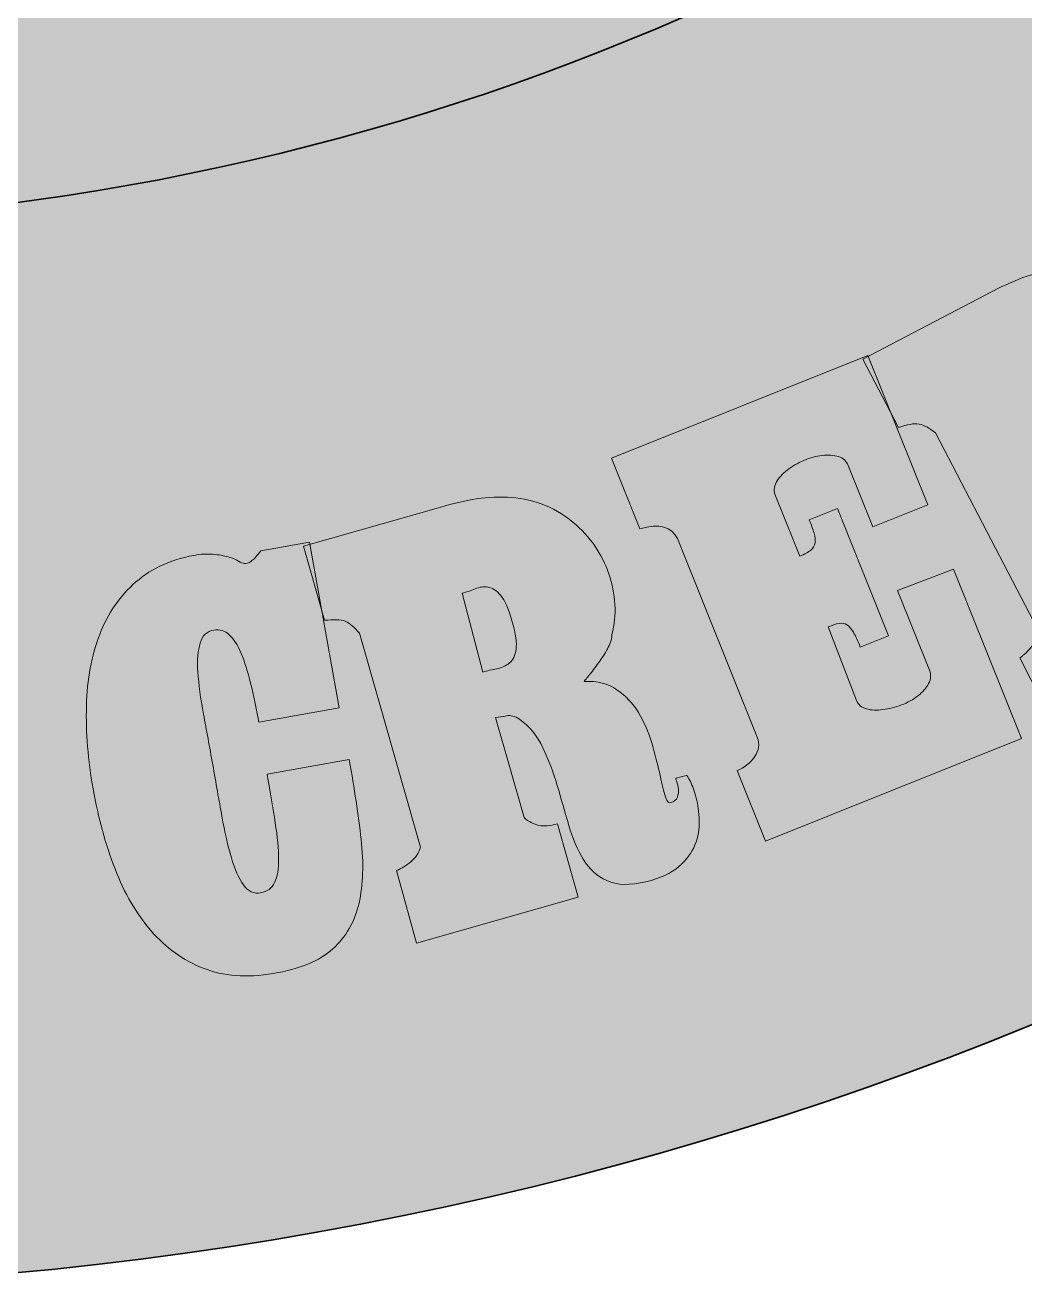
# Model space of a CAD drawing. Header units: millimetres. Extents: x 74.9 to 135, y -178.4 to -118.3.
# Drawn here: x 107.79 to 116.25, y -178.35 to -167.66 of the extents above; entities that cross this region are included whole.
import ezdxf

# ---------------------------------------------------------------- set-up
doc = ezdxf.new("R2010")
doc.units = ezdxf.units.MM
doc.header["$MEASUREMENT"] = 0
doc.layers.add('Layer 1', color=7, linetype='Continuous', lineweight=0)

# ---------------------------------------------------------------- blocks, each defined once
blk = doc.blocks.new('Block_2')
at = {"layer": 'Layer 1'}
h = blk.add_hatch(color=250, dxfattribs=at)
h.dxf.hatch_style = 2
edge = h.paths.add_edge_path()
edge.add_spline(control_points=[(116.74, -170.753), (116.688, -170.655), (116.641, -170.589), (116.599, -170.555), (116.557, -170.522), (116.517, -170.506), (116.48, -170.508), (116.443, -170.509), (116.408, -170.522), (116.375, -170.545), (116.342, -170.568), (116.309, -170.587), (116.275, -170.601), (116.275, -170.601), (116.581, -171.221), (116.581, -171.221), (116.615, -171.203), (116.652, -171.186), (116.692, -171.17), (116.732, -171.154), (116.763, -171.131), (116.787, -171.101), (116.811, -171.071), (116.821, -171.029), (116.818, -170.975), (116.815, -170.921), (116.788, -170.847), (116.74, -170.753)], knot_values=[0, 0, 0, 0, 1, 1, 1, 2, 2, 2, 3, 3, 3, 4, 4, 4, 5, 5, 5, 6, 6, 6, 7, 7, 7, 8, 8, 8, 9, 9, 9, 9], degree=3, periodic=0)
edge = h.paths.add_edge_path()
edge.add_spline(control_points=[(115.915, -169.944), (116.008, -169.893), (116.102, -169.849), (116.198, -169.81), (116.293, -169.772), (116.389, -169.746), (116.486, -169.73), (116.583, -169.715), (116.68, -169.714), (116.777, -169.727), (116.875, -169.74), (116.974, -169.773), (117.074, -169.826), (117.155, -169.869), (117.227, -169.921), (117.292, -169.984), (117.357, -170.046), (117.412, -170.116), (117.458, -170.193), (117.504, -170.269), (117.538, -170.35), (117.56, -170.435), (117.583, -170.519), (117.591, -170.604), (117.585, -170.689), (117.572, -170.736), (117.558, -170.794), (117.544, -170.861), (117.529, -170.929), (117.497, -171.002), (117.446, -171.081), (117.395, -171.159), (117.318, -171.241), (117.214, -171.327), (117.109, -171.412), (116.96, -171.495), (116.765, -171.576), (116.765, -171.576), (117.173, -172.357), (117.173, -172.357), (117.218, -172.382), (117.263, -172.396), (117.307, -172.396), (117.351, -172.397), (117.402, -172.382), (117.459, -172.352), (117.459, -172.352), (117.757, -172.923), (117.757, -172.923), (117.757, -172.923), (116.494, -173.581), (116.494, -173.581), (116.494, -173.581), (116.207, -173.014), (116.207, -173.014), (116.243, -172.988), (116.278, -172.956), (116.309, -172.916), (116.341, -172.877), (116.359, -172.83), (116.364, -172.778), (116.364, -172.778), (115.494, -171.109), (115.494, -171.109), (115.466, -171.089), (115.441, -171.073), (115.42, -171.06), (115.399, -171.048), (115.377, -171.04), (115.355, -171.035), (115.332, -171.031), (115.307, -171.032), (115.279, -171.038), (115.252, -171.043), (115.219, -171.052), (115.181, -171.063), (115.181, -171.063), (114.879, -170.485), (114.879, -170.485), (114.879, -170.485), (115.915, -169.944), (115.915, -169.944)], knot_values=[0, 0, 0, 0, 1, 1, 1, 2, 2, 2, 3, 3, 3, 4, 4, 4, 5, 5, 5, 6, 6, 6, 7, 7, 7, 8, 8, 8, 9, 9, 9, 10, 10, 10, 11, 11, 11, 12, 12, 12, 13, 13, 13, 14, 14, 14, 15, 15, 15, 16, 16, 16, 17, 17, 17, 18, 18, 18, 19, 19, 19, 20, 20, 20, 21, 21, 21, 22, 22, 22, 23, 23, 23, 24, 24, 24, 25, 25, 25, 26, 26, 26, 27, 27, 27, 27], degree=3, periodic=0)
h = blk.add_hatch(color=250, dxfattribs=at)
h.dxf.hatch_style = 2
edge = h.paths.add_edge_path()
edge.add_spline(control_points=[(114.922, -170.455), (114.922, -170.455), (115.429, -171.719), (115.429, -171.719), (115.429, -171.719), (114.965, -171.905), (114.965, -171.905), (114.965, -171.905), (114.756, -171.387), (114.756, -171.387), (114.741, -171.348), (114.713, -171.323), (114.674, -171.311), (114.634, -171.299), (114.588, -171.296), (114.536, -171.301), (114.484, -171.307), (114.432, -171.321), (114.379, -171.343), (114.327, -171.366), (114.28, -171.393), (114.239, -171.425), (114.197, -171.457), (114.166, -171.492), (114.146, -171.529), (114.126, -171.566), (114.124, -171.604), (114.14, -171.642), (114.14, -171.642), (114.345, -172.154), (114.345, -172.154), (114.388, -172.136), (114.42, -172.119), (114.439, -172.101), (114.459, -172.084), (114.471, -172.064), (114.475, -172.041), (114.48, -172.018), (114.477, -171.99), (114.467, -171.958), (114.457, -171.926), (114.443, -171.888), (114.426, -171.845), (114.426, -171.845), (114.664, -171.75), (114.664, -171.75), (114.664, -171.75), (115.096, -172.827), (115.096, -172.827), (115.096, -172.827), (114.858, -172.922), (114.858, -172.922), (114.837, -172.869), (114.818, -172.828), (114.8, -172.797), (114.782, -172.767), (114.764, -172.745), (114.745, -172.733), (114.726, -172.721), (114.704, -172.718), (114.678, -172.723), (114.652, -172.727), (114.621, -172.737), (114.585, -172.751), (114.585, -172.751), (114.826, -173.374), (114.826, -173.374), (114.841, -173.41), (114.868, -173.434), (114.909, -173.445), (114.95, -173.457), (114.997, -173.459), (115.048, -173.452), (115.1, -173.445), (115.152, -173.432), (115.206, -173.412), (115.259, -173.392), (115.306, -173.366), (115.346, -173.335), (115.386, -173.303), (115.416, -173.269), (115.436, -173.231), (115.456, -173.194), (115.459, -173.157), (115.443, -173.118), (115.443, -173.118), (115.173, -172.444), (115.173, -172.444), (115.173, -172.444), (115.647, -172.262), (115.647, -172.262), (115.647, -172.262), (116.223, -173.696), (116.223, -173.696), (116.223, -173.696), (114.055, -174.566), (114.055, -174.566), (114.055, -174.566), (113.815, -173.968), (113.815, -173.968), (113.877, -173.943), (113.927, -173.904), (113.964, -173.85), (114.001, -173.796), (114.008, -173.742), (113.986, -173.686), (113.986, -173.686), (113.311, -172.005), (113.311, -172.005), (113.261, -171.902), (113.156, -171.874), (112.994, -171.923), (112.994, -171.923), (112.754, -171.325), (112.754, -171.325), (112.754, -171.325), (114.922, -170.455), (114.922, -170.455)], knot_values=[0, 0, 0, 0, 1, 1, 1, 2, 2, 2, 3, 3, 3, 4, 4, 4, 5, 5, 5, 6, 6, 6, 7, 7, 7, 8, 8, 8, 9, 9, 9, 10, 10, 10, 11, 11, 11, 12, 12, 12, 13, 13, 13, 14, 14, 14, 15, 15, 15, 16, 16, 16, 17, 17, 17, 18, 18, 18, 19, 19, 19, 20, 20, 20, 21, 21, 21, 22, 22, 22, 23, 23, 23, 24, 24, 24, 25, 25, 25, 26, 26, 26, 27, 27, 27, 28, 28, 28, 29, 29, 29, 30, 30, 30, 31, 31, 31, 32, 32, 32, 33, 33, 33, 34, 34, 34, 35, 35, 35, 36, 36, 36, 37, 37, 37, 38, 38, 38, 39, 39, 39, 39], degree=3, periodic=0)
h = blk.add_hatch(color=250, dxfattribs=at)
h.dxf.hatch_style = 2
edge = h.paths.add_edge_path()
edge.add_spline(control_points=[(111.914, -172.708), (111.883, -172.601), (111.851, -172.527), (111.816, -172.485), (111.782, -172.444), (111.746, -172.421), (111.709, -172.415), (111.673, -172.409), (111.636, -172.414), (111.599, -172.43), (111.562, -172.446), (111.525, -172.458), (111.49, -172.465), (111.49, -172.465), (111.664, -173.134), (111.664, -173.134), (111.701, -173.123), (111.741, -173.114), (111.783, -173.106), (111.825, -173.098), (111.861, -173.082), (111.89, -173.057), (111.919, -173.033), (111.938, -172.994), (111.946, -172.941), (111.953, -172.888), (111.943, -172.81), (111.914, -172.708)], knot_values=[0, 0, 0, 0, 1, 1, 1, 2, 2, 2, 3, 3, 3, 4, 4, 4, 5, 5, 5, 6, 6, 6, 7, 7, 7, 8, 8, 8, 9, 9, 9, 9], degree=3, periodic=0)
edge = h.paths.add_edge_path()
edge.add_spline(control_points=[(111.27, -171.749), (111.371, -171.718), (111.472, -171.693), (111.574, -171.675), (111.675, -171.657), (111.774, -171.65), (111.872, -171.655), (111.97, -171.659), (112.066, -171.678), (112.159, -171.71), (112.251, -171.743), (112.341, -171.795), (112.429, -171.867), (112.499, -171.925), (112.56, -171.991), (112.611, -172.066), (112.661, -172.14), (112.702, -172.22), (112.731, -172.304), (112.76, -172.388), (112.777, -172.474), (112.782, -172.562), (112.787, -172.649), (112.778, -172.734), (112.755, -172.816), (112.759, -172.839), (112.752, -172.87), (112.733, -172.908), (112.715, -172.947), (112.692, -172.987), (112.664, -173.027), (112.636, -173.067), (112.609, -173.105), (112.581, -173.139), (112.553, -173.174), (112.533, -173.199), (112.521, -173.213), (112.633, -173.208), (112.726, -173.231), (112.799, -173.283), (112.873, -173.335), (112.934, -173.399), (112.982, -173.477), (113.029, -173.555), (113.066, -173.64), (113.093, -173.732), (113.118, -173.821), (113.14, -173.905), (113.158, -173.982), (113.176, -174.059), (113.191, -174.122), (113.204, -174.173), (113.217, -174.223), (113.233, -174.245), (113.253, -174.239), (113.283, -174.231), (113.302, -174.215), (113.31, -174.193), (113.319, -174.17), (113.322, -174.147), (113.319, -174.124), (113.316, -174.1), (113.312, -174.079), (113.305, -174.061), (113.299, -174.043), (113.296, -174.033), (113.299, -174.032), (113.299, -174.032), (113.385, -174.008), (113.385, -174.008), (113.39, -174.006), (113.402, -174.024), (113.42, -174.061), (113.438, -174.097), (113.455, -174.143), (113.47, -174.2), (113.484, -174.256), (113.493, -174.32), (113.496, -174.39), (113.498, -174.461), (113.486, -174.529), (113.459, -174.596), (113.433, -174.663), (113.387, -174.724), (113.322, -174.78), (113.258, -174.836), (113.165, -174.879), (113.044, -174.908), (112.908, -174.941), (112.798, -174.938), (112.714, -174.899), (112.631, -174.86), (112.564, -174.799), (112.514, -174.718), (112.464, -174.637), (112.423, -174.541), (112.392, -174.432), (112.36, -174.32), (112.327, -174.207), (112.294, -174.094), (112.261, -173.982), (112.22, -173.875), (112.173, -173.774), (112.125, -173.673), (112.059, -173.593), (111.975, -173.533), (111.935, -173.507), (111.899, -173.497), (111.866, -173.504), (111.833, -173.511), (111.802, -173.516), (111.773, -173.518), (111.773, -173.518), (112.014, -174.365), (112.014, -174.365), (112.053, -174.4), (112.095, -174.422), (112.138, -174.431), (112.181, -174.441), (112.233, -174.436), (112.295, -174.419), (112.295, -174.419), (112.472, -175.038), (112.472, -175.038), (112.472, -175.038), (111.102, -175.428), (111.102, -175.428), (111.102, -175.428), (110.935, -174.814), (110.935, -174.814), (110.976, -174.797), (111.016, -174.772), (111.055, -174.739), (111.094, -174.707), (111.122, -174.665), (111.137, -174.615), (111.137, -174.615), (110.622, -172.805), (110.622, -172.805), (110.599, -172.779), (110.578, -172.758), (110.56, -172.742), (110.542, -172.726), (110.522, -172.713), (110.501, -172.704), (110.479, -172.696), (110.455, -172.691), (110.426, -172.691), (110.398, -172.691), (110.364, -172.693), (110.325, -172.696), (110.325, -172.696), (110.146, -172.069), (110.146, -172.069), (110.146, -172.069), (111.27, -171.749), (111.27, -171.749)], knot_values=[0, 0, 0, 0, 1, 1, 1, 2, 2, 2, 3, 3, 3, 4, 4, 4, 5, 5, 5, 6, 6, 6, 7, 7, 7, 8, 8, 8, 9, 9, 9, 10, 10, 10, 11, 11, 11, 12, 12, 12, 13, 13, 13, 14, 14, 14, 15, 15, 15, 16, 16, 16, 17, 17, 17, 18, 18, 18, 19, 19, 19, 20, 20, 20, 21, 21, 21, 22, 22, 22, 23, 23, 23, 24, 24, 24, 25, 25, 25, 26, 26, 26, 27, 27, 27, 28, 28, 28, 29, 29, 29, 30, 30, 30, 31, 31, 31, 32, 32, 32, 33, 33, 33, 34, 34, 34, 35, 35, 35, 36, 36, 36, 37, 37, 37, 38, 38, 38, 39, 39, 39, 40, 40, 40, 41, 41, 41, 42, 42, 42, 43, 43, 43, 44, 44, 44, 45, 45, 45, 46, 46, 46, 47, 47, 47, 48, 48, 48, 49, 49, 49, 50, 50, 50, 51, 51, 51, 52, 52, 52, 52], degree=3, periodic=0)
h = blk.add_hatch(color=250, dxfattribs=at)
h.dxf.hatch_style = 2
edge = h.paths.add_edge_path()
edge.add_spline(control_points=[(109.769, -173.558), (109.747, -173.438), (109.725, -173.329), (109.7, -173.229), (109.676, -173.13), (109.649, -173.045), (109.62, -172.976), (109.59, -172.906), (109.557, -172.854), (109.519, -172.818), (109.481, -172.783), (109.438, -172.77), (109.389, -172.778), (109.331, -172.789), (109.292, -172.825), (109.273, -172.888), (109.254, -172.95), (109.247, -173.033), (109.254, -173.135), (109.261, -173.238), (109.276, -173.356), (109.301, -173.489), (109.326, -173.623), (109.353, -173.766), (109.38, -173.919), (109.407, -174.072), (109.432, -174.217), (109.457, -174.354), (109.481, -174.489), (109.508, -174.606), (109.537, -174.705), (109.566, -174.804), (109.6, -174.88), (109.639, -174.935), (109.678, -174.99), (109.726, -175.012), (109.785, -175.002), (109.841, -174.992), (109.88, -174.963), (109.903, -174.914), (109.926, -174.865), (109.938, -174.799), (109.937, -174.715), (109.936, -174.631), (109.927, -174.529), (109.908, -174.409), (109.889, -174.288), (109.866, -174.152), (109.839, -173.999), (109.839, -173.999), (110.535, -173.875), (110.535, -173.875), (110.578, -174.12), (110.611, -174.344), (110.635, -174.549), (110.658, -174.754), (110.652, -174.934), (110.617, -175.09), (110.581, -175.246), (110.508, -175.375), (110.396, -175.477), (110.283, -175.578), (110.115, -175.647), (109.891, -175.685), (109.666, -175.722), (109.469, -175.707), (109.299, -175.64), (109.13, -175.573), (108.983, -175.468), (108.859, -175.324), (108.735, -175.181), (108.633, -175.006), (108.553, -174.799), (108.473, -174.593), (108.411, -174.367), (108.367, -174.123), (108.324, -173.878), (108.305, -173.644), (108.311, -173.419), (108.317, -173.195), (108.354, -172.994), (108.423, -172.816), (108.491, -172.638), (108.594, -172.49), (108.73, -172.371), (108.866, -172.252), (109.043, -172.175), (109.26, -172.139), (109.33, -172.134), (109.388, -172.136), (109.435, -172.143), (109.48, -172.151), (109.518, -172.16), (109.546, -172.171), (109.574, -172.182), (109.596, -172.192), (109.612, -172.203), (109.628, -172.213), (109.645, -172.217), (109.66, -172.216), (109.676, -172.214), (109.693, -172.206), (109.711, -172.191), (109.729, -172.176), (109.755, -172.149), (109.787, -172.109), (109.787, -172.109), (110.199, -172.035), (110.199, -172.035), (110.199, -172.035), (110.449, -173.437), (110.449, -173.437), (110.449, -173.437), (109.769, -173.558), (109.769, -173.558)], knot_values=[0, 0, 0, 0, 1, 1, 1, 2, 2, 2, 3, 3, 3, 4, 4, 4, 5, 5, 5, 6, 6, 6, 7, 7, 7, 8, 8, 8, 9, 9, 9, 10, 10, 10, 11, 11, 11, 12, 12, 12, 13, 13, 13, 14, 14, 14, 15, 15, 15, 16, 16, 16, 17, 17, 17, 18, 18, 18, 19, 19, 19, 20, 20, 20, 21, 21, 21, 22, 22, 22, 23, 23, 23, 24, 24, 24, 25, 25, 25, 26, 26, 26, 27, 27, 27, 28, 28, 28, 29, 29, 29, 30, 30, 30, 31, 31, 31, 32, 32, 32, 33, 33, 33, 34, 34, 34, 35, 35, 35, 36, 36, 36, 37, 37, 37, 38, 38, 38, 38], degree=3, periodic=0)
for points, knots in [([(115.915, -169.944), (116.008, -169.893), (116.102, -169.849), (116.198, -169.81), (116.293, -169.772), (116.389, -169.746), (116.486, -169.73), (116.583, -169.715), (116.68, -169.714), (116.777, -169.727), (116.875, -169.74), (116.974, -169.773), (117.074, -169.826), (117.155, -169.869), (117.227, -169.921), (117.292, -169.984), (117.357, -170.046), (117.412, -170.116), (117.458, -170.193), (117.504, -170.269), (117.538, -170.35), (117.56, -170.435), (117.583, -170.519), (117.591, -170.604), (117.585, -170.689), (117.572, -170.736), (117.558, -170.794), (117.544, -170.861), (117.529, -170.929), (117.497, -171.002), (117.446, -171.081), (117.395, -171.159), (117.318, -171.241), (117.214, -171.327), (117.109, -171.412), (116.96, -171.495), (116.765, -171.576), (116.765, -171.576), (117.173, -172.357), (117.173, -172.357), (117.218, -172.382), (117.263, -172.396), (117.307, -172.396), (117.351, -172.397), (117.402, -172.382), (117.459, -172.352), (117.459, -172.352), (117.757, -172.923), (117.757, -172.923), (117.757, -172.923), (116.494, -173.581), (116.494, -173.581), (116.494, -173.581), (116.207, -173.014), (116.207, -173.014), (116.243, -172.988), (116.278, -172.956), (116.309, -172.916), (116.341, -172.877), (116.359, -172.83), (116.364, -172.778), (116.364, -172.778), (115.494, -171.109), (115.494, -171.109), (115.466, -171.089), (115.441, -171.073), (115.42, -171.06), (115.399, -171.048), (115.377, -171.04), (115.355, -171.035), (115.332, -171.031), (115.307, -171.032), (115.279, -171.038), (115.252, -171.043), (115.219, -171.052), (115.181, -171.063), (115.181, -171.063), (114.879, -170.485), (114.879, -170.485), (114.879, -170.485), (115.915, -169.944), (115.915, -169.944)], [0, 0, 0, 0, 1, 1, 1, 2, 2, 2, 3, 3, 3, 4, 4, 4, 5, 5, 5, 6, 6, 6, 7, 7, 7, 8, 8, 8, 9, 9, 9, 10, 10, 10, 11, 11, 11, 12, 12, 12, 13, 13, 13, 14, 14, 14, 15, 15, 15, 16, 16, 16, 17, 17, 17, 18, 18, 18, 19, 19, 19, 20, 20, 20, 21, 21, 21, 22, 22, 22, 23, 23, 23, 24, 24, 24, 25, 25, 25, 26, 26, 26, 27, 27, 27, 27]), ([(114.922, -170.455), (114.922, -170.455), (115.429, -171.719), (115.429, -171.719), (115.429, -171.719), (114.965, -171.905), (114.965, -171.905), (114.965, -171.905), (114.756, -171.387), (114.756, -171.387), (114.741, -171.348), (114.713, -171.323), (114.674, -171.311), (114.634, -171.299), (114.588, -171.296), (114.536, -171.301), (114.484, -171.307), (114.432, -171.321), (114.379, -171.343), (114.327, -171.366), (114.28, -171.393), (114.239, -171.425), (114.197, -171.457), (114.166, -171.492), (114.146, -171.529), (114.126, -171.566), (114.124, -171.604), (114.14, -171.642), (114.14, -171.642), (114.345, -172.154), (114.345, -172.154), (114.388, -172.136), (114.42, -172.119), (114.439, -172.101), (114.459, -172.084), (114.471, -172.064), (114.475, -172.041), (114.48, -172.018), (114.477, -171.99), (114.467, -171.958), (114.457, -171.926), (114.443, -171.888), (114.426, -171.845), (114.426, -171.845), (114.664, -171.75), (114.664, -171.75), (114.664, -171.75), (115.096, -172.827), (115.096, -172.827), (115.096, -172.827), (114.858, -172.922), (114.858, -172.922), (114.837, -172.869), (114.818, -172.828), (114.8, -172.797), (114.782, -172.767), (114.764, -172.745), (114.745, -172.733), (114.726, -172.721), (114.704, -172.718), (114.678, -172.723), (114.652, -172.727), (114.621, -172.737), (114.585, -172.751), (114.585, -172.751), (114.826, -173.374), (114.826, -173.374), (114.841, -173.41), (114.868, -173.434), (114.909, -173.445), (114.95, -173.457), (114.997, -173.459), (115.048, -173.452), (115.1, -173.445), (115.152, -173.432), (115.206, -173.412), (115.259, -173.392), (115.306, -173.366), (115.346, -173.335), (115.386, -173.303), (115.416, -173.269), (115.436, -173.231), (115.456, -173.194), (115.459, -173.157), (115.443, -173.118), (115.443, -173.118), (115.173, -172.444), (115.173, -172.444), (115.173, -172.444), (115.647, -172.262), (115.647, -172.262), (115.647, -172.262), (116.223, -173.696), (116.223, -173.696), (116.223, -173.696), (114.055, -174.566), (114.055, -174.566), (114.055, -174.566), (113.815, -173.968), (113.815, -173.968), (113.877, -173.943), (113.927, -173.904), (113.964, -173.85), (114.001, -173.796), (114.008, -173.742), (113.986, -173.686), (113.986, -173.686), (113.311, -172.005), (113.311, -172.005), (113.261, -171.902), (113.156, -171.874), (112.994, -171.923), (112.994, -171.923), (112.754, -171.325), (112.754, -171.325), (112.754, -171.325), (114.922, -170.455), (114.922, -170.455)], [0, 0, 0, 0, 1, 1, 1, 2, 2, 2, 3, 3, 3, 4, 4, 4, 5, 5, 5, 6, 6, 6, 7, 7, 7, 8, 8, 8, 9, 9, 9, 10, 10, 10, 11, 11, 11, 12, 12, 12, 13, 13, 13, 14, 14, 14, 15, 15, 15, 16, 16, 16, 17, 17, 17, 18, 18, 18, 19, 19, 19, 20, 20, 20, 21, 21, 21, 22, 22, 22, 23, 23, 23, 24, 24, 24, 25, 25, 25, 26, 26, 26, 27, 27, 27, 28, 28, 28, 29, 29, 29, 30, 30, 30, 31, 31, 31, 32, 32, 32, 33, 33, 33, 34, 34, 34, 35, 35, 35, 36, 36, 36, 37, 37, 37, 38, 38, 38, 39, 39, 39, 39]), ([(111.27, -171.749), (111.371, -171.718), (111.472, -171.693), (111.574, -171.675), (111.675, -171.657), (111.774, -171.65), (111.872, -171.655), (111.97, -171.659), (112.066, -171.678), (112.159, -171.71), (112.251, -171.743), (112.341, -171.795), (112.429, -171.867), (112.499, -171.925), (112.56, -171.991), (112.611, -172.066), (112.661, -172.14), (112.702, -172.22), (112.731, -172.304), (112.76, -172.388), (112.777, -172.474), (112.782, -172.562), (112.787, -172.649), (112.778, -172.734), (112.755, -172.816), (112.759, -172.839), (112.752, -172.87), (112.733, -172.908), (112.715, -172.947), (112.692, -172.987), (112.664, -173.027), (112.636, -173.067), (112.609, -173.105), (112.581, -173.139), (112.553, -173.174), (112.533, -173.199), (112.521, -173.213), (112.633, -173.208), (112.726, -173.231), (112.799, -173.283), (112.873, -173.335), (112.934, -173.399), (112.982, -173.477), (113.029, -173.555), (113.066, -173.64), (113.093, -173.732), (113.118, -173.821), (113.14, -173.905), (113.158, -173.982), (113.176, -174.059), (113.191, -174.122), (113.204, -174.173), (113.217, -174.223), (113.233, -174.245), (113.253, -174.239), (113.283, -174.231), (113.302, -174.215), (113.31, -174.193), (113.319, -174.17), (113.322, -174.147), (113.319, -174.124), (113.316, -174.1), (113.312, -174.079), (113.305, -174.061), (113.299, -174.043), (113.296, -174.033), (113.299, -174.032), (113.299, -174.032), (113.385, -174.008), (113.385, -174.008), (113.39, -174.006), (113.402, -174.024), (113.42, -174.061), (113.438, -174.097), (113.455, -174.143), (113.47, -174.2), (113.484, -174.256), (113.493, -174.32), (113.496, -174.39), (113.498, -174.461), (113.486, -174.529), (113.459, -174.596), (113.433, -174.663), (113.387, -174.724), (113.322, -174.78), (113.258, -174.836), (113.165, -174.879), (113.044, -174.908), (112.908, -174.941), (112.798, -174.938), (112.714, -174.899), (112.631, -174.86), (112.564, -174.799), (112.514, -174.718), (112.464, -174.637), (112.423, -174.541), (112.392, -174.432), (112.36, -174.32), (112.327, -174.207), (112.294, -174.094), (112.261, -173.982), (112.22, -173.875), (112.173, -173.774), (112.125, -173.673), (112.059, -173.593), (111.975, -173.533), (111.935, -173.507), (111.899, -173.497), (111.866, -173.504), (111.833, -173.511), (111.802, -173.516), (111.773, -173.518), (111.773, -173.518), (112.014, -174.365), (112.014, -174.365), (112.053, -174.4), (112.095, -174.422), (112.138, -174.431), (112.181, -174.441), (112.233, -174.436), (112.295, -174.419), (112.295, -174.419), (112.472, -175.038), (112.472, -175.038), (112.472, -175.038), (111.102, -175.428), (111.102, -175.428), (111.102, -175.428), (110.935, -174.814), (110.935, -174.814), (110.976, -174.797), (111.016, -174.772), (111.055, -174.739), (111.094, -174.707), (111.122, -174.665), (111.137, -174.615), (111.137, -174.615), (110.622, -172.805), (110.622, -172.805), (110.599, -172.779), (110.578, -172.758), (110.56, -172.742), (110.542, -172.726), (110.522, -172.713), (110.501, -172.704), (110.479, -172.696), (110.455, -172.691), (110.426, -172.691), (110.398, -172.691), (110.364, -172.693), (110.325, -172.696), (110.325, -172.696), (110.146, -172.069), (110.146, -172.069), (110.146, -172.069), (111.27, -171.749), (111.27, -171.749)], [0, 0, 0, 0, 1, 1, 1, 2, 2, 2, 3, 3, 3, 4, 4, 4, 5, 5, 5, 6, 6, 6, 7, 7, 7, 8, 8, 8, 9, 9, 9, 10, 10, 10, 11, 11, 11, 12, 12, 12, 13, 13, 13, 14, 14, 14, 15, 15, 15, 16, 16, 16, 17, 17, 17, 18, 18, 18, 19, 19, 19, 20, 20, 20, 21, 21, 21, 22, 22, 22, 23, 23, 23, 24, 24, 24, 25, 25, 25, 26, 26, 26, 27, 27, 27, 28, 28, 28, 29, 29, 29, 30, 30, 30, 31, 31, 31, 32, 32, 32, 33, 33, 33, 34, 34, 34, 35, 35, 35, 36, 36, 36, 37, 37, 37, 38, 38, 38, 39, 39, 39, 40, 40, 40, 41, 41, 41, 42, 42, 42, 43, 43, 43, 44, 44, 44, 45, 45, 45, 46, 46, 46, 47, 47, 47, 48, 48, 48, 49, 49, 49, 50, 50, 50, 51, 51, 51, 52, 52, 52, 52]), ([(109.769, -173.558), (109.747, -173.438), (109.725, -173.329), (109.7, -173.229), (109.676, -173.13), (109.649, -173.045), (109.62, -172.976), (109.59, -172.906), (109.557, -172.854), (109.519, -172.818), (109.481, -172.783), (109.438, -172.77), (109.389, -172.778), (109.331, -172.789), (109.292, -172.825), (109.273, -172.888), (109.254, -172.95), (109.247, -173.033), (109.254, -173.135), (109.261, -173.238), (109.276, -173.356), (109.301, -173.489), (109.326, -173.623), (109.353, -173.766), (109.38, -173.919), (109.407, -174.072), (109.432, -174.217), (109.457, -174.354), (109.481, -174.489), (109.508, -174.606), (109.537, -174.705), (109.566, -174.804), (109.6, -174.88), (109.639, -174.935), (109.678, -174.99), (109.726, -175.012), (109.785, -175.002), (109.841, -174.992), (109.88, -174.963), (109.903, -174.914), (109.926, -174.865), (109.938, -174.799), (109.937, -174.715), (109.936, -174.631), (109.927, -174.529), (109.908, -174.409), (109.889, -174.288), (109.866, -174.152), (109.839, -173.999), (109.839, -173.999), (110.535, -173.875), (110.535, -173.875), (110.578, -174.12), (110.611, -174.344), (110.635, -174.549), (110.658, -174.754), (110.652, -174.934), (110.617, -175.09), (110.581, -175.246), (110.508, -175.375), (110.396, -175.477), (110.283, -175.578), (110.115, -175.647), (109.891, -175.685), (109.666, -175.722), (109.469, -175.707), (109.299, -175.64), (109.13, -175.573), (108.983, -175.468), (108.859, -175.324), (108.735, -175.181), (108.633, -175.006), (108.553, -174.799), (108.473, -174.593), (108.411, -174.367), (108.367, -174.123), (108.324, -173.878), (108.305, -173.644), (108.311, -173.419), (108.317, -173.195), (108.354, -172.994), (108.423, -172.816), (108.491, -172.638), (108.594, -172.49), (108.73, -172.371), (108.866, -172.252), (109.043, -172.175), (109.26, -172.139), (109.33, -172.134), (109.388, -172.136), (109.435, -172.143), (109.48, -172.151), (109.518, -172.16), (109.546, -172.171), (109.574, -172.182), (109.596, -172.192), (109.612, -172.203), (109.628, -172.213), (109.645, -172.217), (109.66, -172.216), (109.676, -172.214), (109.693, -172.206), (109.711, -172.191), (109.729, -172.176), (109.755, -172.149), (109.787, -172.109), (109.787, -172.109), (110.199, -172.035), (110.199, -172.035), (110.199, -172.035), (110.449, -173.437), (110.449, -173.437), (110.449, -173.437), (109.769, -173.558), (109.769, -173.558)], [0, 0, 0, 0, 1, 1, 1, 2, 2, 2, 3, 3, 3, 4, 4, 4, 5, 5, 5, 6, 6, 6, 7, 7, 7, 8, 8, 8, 9, 9, 9, 10, 10, 10, 11, 11, 11, 12, 12, 12, 13, 13, 13, 14, 14, 14, 15, 15, 15, 16, 16, 16, 17, 17, 17, 18, 18, 18, 19, 19, 19, 20, 20, 20, 21, 21, 21, 22, 22, 22, 23, 23, 23, 24, 24, 24, 25, 25, 25, 26, 26, 26, 27, 27, 27, 28, 28, 28, 29, 29, 29, 30, 30, 30, 31, 31, 31, 32, 32, 32, 33, 33, 33, 34, 34, 34, 35, 35, 35, 36, 36, 36, 37, 37, 37, 38, 38, 38, 38]), ([(111.914, -172.708), (111.883, -172.601), (111.851, -172.527), (111.816, -172.485), (111.782, -172.444), (111.746, -172.421), (111.709, -172.415), (111.673, -172.409), (111.636, -172.414), (111.599, -172.43), (111.562, -172.446), (111.525, -172.458), (111.49, -172.465), (111.49, -172.465), (111.664, -173.134), (111.664, -173.134), (111.701, -173.123), (111.741, -173.114), (111.783, -173.106), (111.825, -173.098), (111.861, -173.082), (111.89, -173.057), (111.919, -173.033), (111.938, -172.994), (111.946, -172.941), (111.953, -172.888), (111.943, -172.81), (111.914, -172.708)], [0, 0, 0, 0, 1, 1, 1, 2, 2, 2, 3, 3, 3, 4, 4, 4, 5, 5, 5, 6, 6, 6, 7, 7, 7, 8, 8, 8, 9, 9, 9, 9])]:
    blk.add_open_spline(points, degree=3, knots=knots, dxfattribs=at)

msp = doc.modelspace()

# ---------------------------------------------------------------- hatches: boundary and pattern name
at = {"layer": 'Layer 1'}
h = msp.add_hatch(color=7, dxfattribs=at)
h.dxf.hatch_style = 2
edge = h.paths.add_edge_path()
edge.add_arc((104.951, -148.343), 30, 0, 360)

# ---------------------------------------------------------------- linework, layer by layer
at = {"layer": 'Layer 1', "color": 250, "lineweight": 35}
for radius in [30, 21]:
    msp.add_circle((104.951, -148.343), radius, dxfattribs=at)

# ---------------------------------------------------------------- block references
at = {"layer": 'Layer 1'}
msp.add_blockref('Block_2', (0, 0), dxfattribs=at)

doc.saveas('drawing.dxf')
